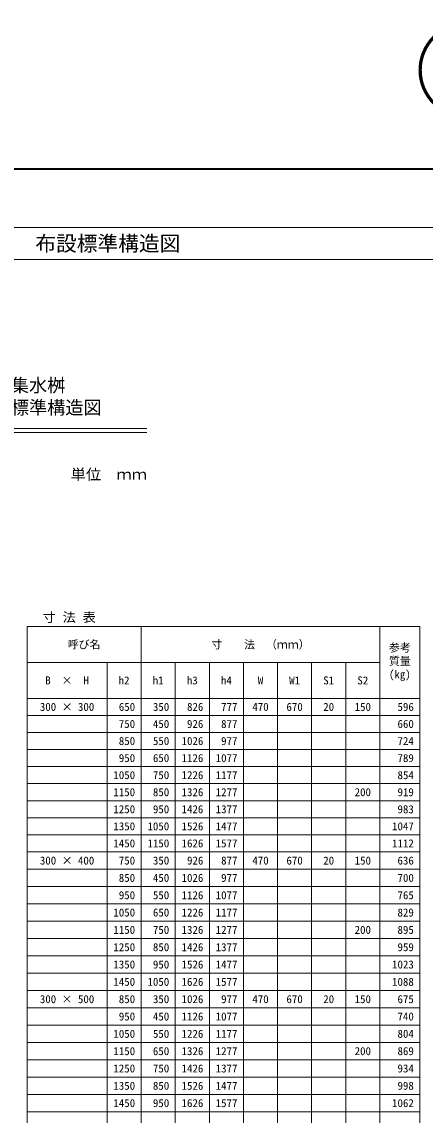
# Model space of a CAD drawing. Units: millimetres at full size; details may follow other scales. Extents: x 171976 to 209231, y 872007 to 885239.
# Drawn here: x 184225 to 185738, y 874197 to 878299 of the extents above; entities that cross this region are included whole.
import ezdxf
from ezdxf.enums import TextEntityAlignment as Align

# ---------------------------------------------------------------- set-up
doc = ezdxf.new("R2010")
doc.units = ezdxf.units.MM
doc.header["$LTSCALE"] = 40
for name, color, linetype, lineweight in [('0_2', 7, 'Continuous', 20), ('Defpoints_3', 8, 'Continuous', 0), ('図枠', 7, 'Continuous', 5), ('寸法表', 30, 'Continuous', 13), ('補助線', 8, 'Continuous', 5)]:
    doc.layers.add(name, color=color, linetype=linetype, lineweight=lineweight)
doc.layers.add('文字', color=7, linetype='Continuous')
doc.styles.add('ＭＳ ゴシック', font='')
doc.styles.add('ＭＳ 明朝', font='')
doc.styles.get('ＭＳ ゴシック').set_extended_font_data('MS Gothic')
doc.styles.get('ＭＳ 明朝').set_extended_font_data('MS Mincho')

msp = doc.modelspace()

# ---------------------------------------------------------------- linework, layer by layer
at = {"layer": '0_2'}
for p, q in [((183194.36, 876773.55), (184694.36, 876773.55)), ((183194.36, 876758.55), (184694.36, 876758.55))]:
    msp.add_line(p, q, dxfattribs=at)
at = {"layer": 'Defpoints_3'}
for p, q in [((184244.36, 875696.76), (184544.36, 875696.76)), ((185056.36, 875696.76), (185568.36, 875696.76)), ((184244.36, 875632.76), (184544.36, 875632.76)), ((185056.36, 875632.76), (185568.36, 875632.76)), ((184244.36, 875568.76), (184544.36, 875568.76)), ((185056.36, 875568.76), (185568.36, 875568.76)), ((184244.36, 875504.76), (184544.36, 875504.76)), ((185056.36, 875504.76), (185568.36, 875504.76)), ((184244.36, 875440.76), (184544.36, 875440.76)), ((185056.36, 875440.76), (185440.36, 875440.76)), ((184244.36, 875376.76), (184544.36, 875376.76)), ((185056.36, 875376.76), (185568.36, 875376.76)), ((184244.36, 875312.76), (184544.36, 875312.76)), ((185056.36, 875312.76), (185568.36, 875312.76)), ((184244.36, 875248.76), (184544.36, 875248.76)), ((185056.36, 875248.76), (185568.36, 875248.76)), ((184244.36, 875119.76), (184544.36, 875119.76)), ((185056.36, 875119.76), (185568.36, 875119.76)), ((184244.36, 875054.76), (184544.36, 875054.76)), ((185056.36, 875054.76), (185568.36, 875054.76)), ((184244.36, 874989.76), (184544.36, 874989.76)), ((185056.36, 874989.76), (185568.36, 874989.76)), ((184244.36, 874924.76), (184544.36, 874924.76)), ((185056.36, 874924.76), (185440.36, 874924.76)), ((184244.36, 874859.76), (184544.36, 874859.76)), ((185056.36, 874859.76), (185568.36, 874859.76)), ((184244.36, 874794.76), (184544.36, 874794.76)), ((185056.36, 874794.76), (185568.36, 874794.76)), ((184244.36, 874729.76), (184544.36, 874729.76)), ((185056.36, 874729.76), (185568.36, 874729.76)), ((184244.36, 874599.76), (184544.36, 874599.76)), ((185056.36, 874599.76), (185568.36, 874599.76)), ((184244.36, 874534.76), (184544.36, 874534.76)), ((185056.36, 874534.76), (185568.36, 874534.76)), ((184244.36, 874469.76), (184544.36, 874469.76)), ((185056.36, 874469.76), (185440.36, 874469.76)), ((184244.36, 874404.76), (184544.36, 874404.76)), ((185056.36, 874404.76), (185568.36, 874404.76)), ((184244.36, 874339.76), (184544.36, 874339.76)), ((185056.36, 874339.76), (185568.36, 874339.76)), ((184244.36, 874274.76), (184544.36, 874274.76)), ((185056.36, 874274.76), (185568.36, 874274.76))]:
    msp.add_line(p, q, dxfattribs=at)
at = {"layer": '図枠', "lineweight": 40}
msp.add_line((181994.36, 877747.22), (189794.36, 877747.22), dxfattribs=at)
at = {"layer": '図枠', "lineweight": 13}
for p, q in [((182294.36, 877527.22), (189494.36, 877527.22)), ((182294.36, 877407.22), (189494.36, 877407.22))]:
    msp.add_line(p, q, dxfattribs=at)
at = {"layer": '寸法表'}
for p, q in [((184244.36, 876030.08), (185718.36, 876030.08)), ((184244.36, 876030.08), (184244.36, 872714.76)), ((184672.36, 876030.08), (184672.36, 872714.76)), ((185568.36, 876030.08), (185568.36, 872714.76)), ((185718.36, 876030.08), (185718.36, 872714.76)), ((184244.36, 875895.42), (185568.36, 875895.42)), ((184544.36, 875895.42), (184544.36, 872714.76)), ((184800.36, 875895.42), (184800.36, 872714.76)), ((184928.36, 875895.42), (184928.36, 872714.76)), ((185056.36, 875895.42), (185056.36, 872714.76)), ((185184.36, 875895.42), (185184.36, 872714.76)), ((185312.36, 875895.42), (185312.36, 872714.76)), ((185440.36, 875895.42), (185440.36, 872714.76)), ((184244.36, 875760.76), (185718.36, 875760.76)), ((184544.36, 875696.76), (185056.36, 875696.76)), ((185568.36, 875696.76), (185718.36, 875696.76)), ((184544.36, 875632.76), (185056.36, 875632.76)), ((185568.36, 875632.76), (185718.36, 875632.76)), ((184544.36, 875568.76), (185056.36, 875568.76)), ((185568.36, 875568.76), (185718.36, 875568.76)), ((184544.36, 875504.76), (185056.36, 875504.76)), ((185568.36, 875504.76), (185718.36, 875504.76)), ((184544.36, 875440.76), (185056.36, 875440.76)), ((185440.36, 875440.76), (185718.36, 875440.76)), ((184544.36, 875376.76), (185056.36, 875376.76)), ((185568.36, 875376.76), (185718.36, 875376.76)), ((184544.36, 875312.76), (185056.36, 875312.76)), ((185568.36, 875312.76), (185718.36, 875312.76)), ((184544.36, 875248.76), (185056.36, 875248.76)), ((185568.36, 875248.76), (185718.36, 875248.76)), ((184244.36, 875184.76), (185718.36, 875184.76)), ((184544.36, 875119.76), (185056.36, 875119.76)), ((185568.36, 875119.76), (185718.36, 875119.76)), ((184544.36, 875054.76), (185056.36, 875054.76)), ((185568.36, 875054.76), (185718.36, 875054.76)), ((184544.36, 874989.76), (185056.36, 874989.76)), ((185568.36, 874989.76), (185718.36, 874989.76)), ((184544.36, 874924.76), (185056.36, 874924.76)), ((185440.36, 874924.76), (185718.36, 874924.76)), ((184544.36, 874859.76), (185056.36, 874859.76)), ((185568.36, 874859.76), (185718.36, 874859.76)), ((184544.36, 874794.76), (185056.36, 874794.76)), ((185568.36, 874794.76), (185718.36, 874794.76)), ((184544.36, 874729.76), (185056.36, 874729.76)), ((185568.36, 874729.76), (185718.36, 874729.76)), ((184244.36, 874664.76), (185718.36, 874664.76)), ((184544.36, 874599.76), (185056.36, 874599.76)), ((185568.36, 874599.76), (185718.36, 874599.76)), ((184544.36, 874534.76), (185056.36, 874534.76)), ((185568.36, 874534.76), (185718.36, 874534.76)), ((184544.36, 874469.76), (185056.36, 874469.76)), ((185440.36, 874469.76), (185718.36, 874469.76)), ((184544.36, 874404.76), (185056.36, 874404.76)), ((185568.36, 874404.76), (185718.36, 874404.76)), ((184544.36, 874339.76), (185056.36, 874339.76)), ((185568.36, 874339.76), (185718.36, 874339.76)), ((184544.36, 874274.76), (185056.36, 874274.76)), ((185568.36, 874274.76), (185718.36, 874274.76)), ((184244.36, 874209.76), (185718.36, 874209.76))]:
    msp.add_line(p, q, dxfattribs=at)

# ---------------------------------------------------------------- texts
at = {"layer": '図枠', "style": 'ＭＳ ゴシック'}
msp.add_text('\u3000ＩＢＣ排水側溝\u3000深型集水桝\u3000セミフラットＢ Ⅲ型\u3000布設標準構造図\u3000', height=56.96, dxfattribs=at).set_placement((182294.36, 877467.22), align=Align.MIDDLE_LEFT)
at = {"layer": '寸法表', "style": 'ＭＳ 明朝'}
for s, p in [('呼び名', (184458.36, 875962.75)), ('寸\u3000\u3000法\u3000（ｍｍ）', (185120.36, 875962.75)), ('B\u3000×\u3000H', (184394.36, 875828.09)), ('h2', (184608.36, 875828.09)), ('h1', (184736.36, 875828.09)), ('h3', (184864.36, 875828.09)), ('h4', (184992.36, 875828.09)), ('W', (185120.36, 875828.09)), ('W1', (185248.36, 875828.09)), ('S1', (185376.36, 875828.09)), ('S2', (185504.36, 875828.09)), ('300 × 300', (184394.36, 875728.76)), ('470', (185120.36, 875728.76)), ('670', (185248.36, 875728.76)), ('20', (185376.36, 875728.76)), ('150', (185504.36, 875728.76)), ('200', (185504.36, 875408.76)), ('300 × 400', (184394.36, 875152.26)), ('470', (185120.36, 875152.26)), ('670', (185248.36, 875152.26)), ('20', (185376.36, 875152.26)), ('150', (185504.36, 875152.26)), ('200', (185504.36, 874892.26)), ('300 × 500', (184394.36, 874632.26)), ('470', (185120.36, 874632.26)), ('670', (185248.36, 874632.26)), ('20', (185376.36, 874632.26)), ('150', (185504.36, 874632.26)), ('200', (185504.36, 874437.26))]:
    msp.add_text(s, height=30.02, dxfattribs=at).set_placement(p, align=Align.MIDDLE_CENTER)
for s, p in [('参考', (185602.41, 875965.89)), ('質量', (185602.41, 875915.89)), ('(kg)', (185602.41, 875865.89))]:
    msp.add_text(s, height=30.02, dxfattribs=at).set_placement(p, align=Align.TOP_LEFT)
for s, p in [('650', (184649.86, 875728.76)), ('350', (184777.86, 875728.76)), ('826', (184905.86, 875728.76)), ('777', (185033.86, 875728.76)), ('596', (185695.86, 875728.76)), ('750', (184649.86, 875664.76)), ('450', (184777.86, 875664.76)), ('926', (184905.86, 875664.76)), ('877', (185033.86, 875664.76)), ('660', (185695.86, 875664.76)), ('850', (184649.86, 875600.76)), ('550', (184777.86, 875600.76)), ('1026', (184905.86, 875600.76)), ('977', (185033.86, 875600.76)), ('724', (185695.86, 875600.76)), ('950', (184649.86, 875536.76)), ('650', (184777.86, 875536.76)), ('1126', (184905.86, 875536.76)), ('1077', (185033.86, 875536.76)), ('789', (185695.86, 875536.76)), ('1050', (184649.86, 875472.76)), ('750', (184777.86, 875472.76)), ('1226', (184905.86, 875472.76)), ('1177', (185033.86, 875472.76)), ('854', (185695.86, 875472.76)), ('1150', (184649.86, 875408.76)), ('850', (184777.86, 875408.76)), ('1326', (184905.86, 875408.76)), ('1277', (185033.86, 875408.76)), ('919', (185695.86, 875408.76)), ('1250', (184649.86, 875344.76)), ('950', (184777.86, 875344.76)), ('1426', (184905.86, 875344.76)), ('1377', (185033.86, 875344.76)), ('983', (185695.86, 875344.76)), ('1350', (184649.86, 875280.76)), ('1050', (184777.86, 875280.76)), ('1526', (184905.86, 875280.76)), ('1477', (185033.86, 875280.76)), ('1047', (185695.86, 875280.76)), ('1450', (184649.86, 875216.76)), ('1150', (184777.86, 875216.76)), ('1626', (184905.86, 875216.76)), ('1577', (185033.86, 875216.76)), ('1112', (185695.86, 875216.76)), ('750', (184649.86, 875152.26)), ('350', (184777.86, 875152.26)), ('926', (184905.86, 875152.26)), ('877', (185033.86, 875152.26)), ('636', (185695.86, 875152.26)), ('850', (184649.86, 875087.26)), ('450', (184777.86, 875087.26)), ('1026', (184905.86, 875087.26)), ('977', (185033.86, 875087.26)), ('700', (185695.86, 875087.26)), ('950', (184649.86, 875022.26)), ('550', (184777.86, 875022.26)), ('1126', (184905.86, 875022.26)), ('1077', (185033.86, 875022.26)), ('765', (185695.86, 875022.26)), ('1050', (184649.86, 874957.26)), ('650', (184777.86, 874957.26)), ('1226', (184905.86, 874957.26)), ('1177', (185033.86, 874957.26)), ('829', (185695.86, 874957.26)), ('1150', (184649.86, 874892.26)), ('750', (184777.86, 874892.26)), ('1326', (184905.86, 874892.26)), ('1277', (185033.86, 874892.26)), ('895', (185695.86, 874892.26)), ('1250', (184649.86, 874827.26)), ('850', (184777.86, 874827.26)), ('1426', (184905.86, 874827.26)), ('1377', (185033.86, 874827.26)), ('959', (185695.86, 874827.26)), ('1350', (184649.86, 874762.26)), ('950', (184777.86, 874762.26)), ('1526', (184905.86, 874762.26)), ('1477', (185033.86, 874762.26)), ('1023', (185695.86, 874762.26)), ('1450', (184649.86, 874697.26)), ('1050', (184777.86, 874697.26)), ('1626', (184905.86, 874697.26)), ('1577', (185033.86, 874697.26)), ('1088', (185695.86, 874697.26)), ('850', (184649.86, 874632.26)), ('350', (184777.86, 874632.26)), ('1026', (184905.86, 874632.26)), ('977', (185033.86, 874632.26)), ('675', (185695.86, 874632.26)), ('950', (184649.86, 874567.26)), ('450', (184777.86, 874567.26)), ('1126', (184905.86, 874567.26)), ('1077', (185033.86, 874567.26)), ('740', (185695.86, 874567.26)), ('1050', (184649.86, 874502.26)), ('550', (184777.86, 874502.26)), ('1226', (184905.86, 874502.26)), ('1177', (185033.86, 874502.26)), ('804', (185695.86, 874502.26)), ('1150', (184649.86, 874437.26)), ('650', (184777.86, 874437.26)), ('1326', (184905.86, 874437.26)), ('1277', (185033.86, 874437.26)), ('869', (185695.86, 874437.26)), ('1250', (184649.86, 874372.26)), ('750', (184777.86, 874372.26)), ('1426', (184905.86, 874372.26)), ('1377', (185033.86, 874372.26)), ('934', (185695.86, 874372.26)), ('1350', (184649.86, 874307.26)), ('850', (184777.86, 874307.26)), ('1526', (184905.86, 874307.26)), ('1477', (185033.86, 874307.26)), ('998', (185695.86, 874307.26)), ('1450', (184649.86, 874242.26)), ('950', (184777.86, 874242.26)), ('1626', (184905.86, 874242.26)), ('1577', (185033.86, 874242.26)), ('1062', (185695.86, 874242.26))]:
    msp.add_text(s, height=30.02, dxfattribs=at).set_placement(p, align=Align.MIDDLE_RIGHT)
at = {"layer": '文字', "style": 'ＭＳ 明朝'}
for s, p in [(' ＩＢＣ排水側溝 深型集水桝', (183500.73, 876960.01)), ('セミフラットＢ Ⅲ型 布設標準構造図', (183364.23, 876876.68))]:
    msp.add_text(s, height=50.04, dxfattribs=at).set_placement(p, align=Align.TOP_LEFT)
at = {"layer": '文字', "style": 'ＭＳ 明朝', "width": 1.05}
msp.add_text('単位\u3000ｍｍ', height=40.03, dxfattribs=at).set_placement((184694.36, 876569.02), align=Align.BOTTOM_RIGHT)
msp.add_text('寸 法 表', height=35.03, dxfattribs=at).set_placement((184402.36, 876065.08), align=Align.MIDDLE_CENTER)
at = {"layer": '補助線', "color": 1, "style": 'ＭＳ ゴシック'}
msp.add_text('④', height=284.8, dxfattribs=at).set_placement((185894.36, 877884.66), align=Align.BOTTOM_CENTER)

doc.saveas('drawing.dxf')
